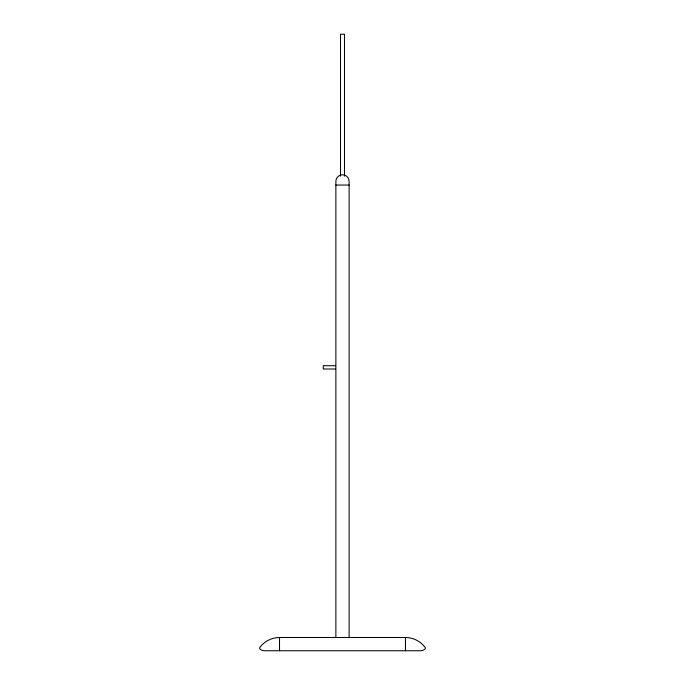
<?xml version="1.0" encoding="UTF-8"?>
<svg xmlns="http://www.w3.org/2000/svg" width="685" height="685" viewBox="0 0 685 685"><rect width="100%" height="100%" fill="white"/><g stroke="black" fill="none" stroke-linecap="round" stroke-linejoin="round"><path stroke-width="1.03" d="M335.873 185.061L349.127 185.061M335.539 365.704L323.277 365.704L323.277 369.018L335.513 369.018M279.523 637.495L405.477 637.495A24.806 24.806 0 0 1 425.188 647.436A1.327 1.327 0 0 1 424.974 649.038A6.987 6.987 0 0 1 420.393 650.75L264.607 650.75A6.987 6.987 0 0 1 260.026 649.038A1.327 1.327 0 0 1 259.812 647.436A24.806 24.806 0 0 1 279.523 637.495L279.523 650.75M405.477 637.495L405.477 650.75M349.127 637.495L349.127 181.748A6.636 6.636 0 0 0 342.5 174.786A6.636 6.636 0 0 0 335.873 181.748L335.873 637.495M344.486 176.165L344.486 34.25L340.513 34.25L340.513 176.165"/></g></svg>
